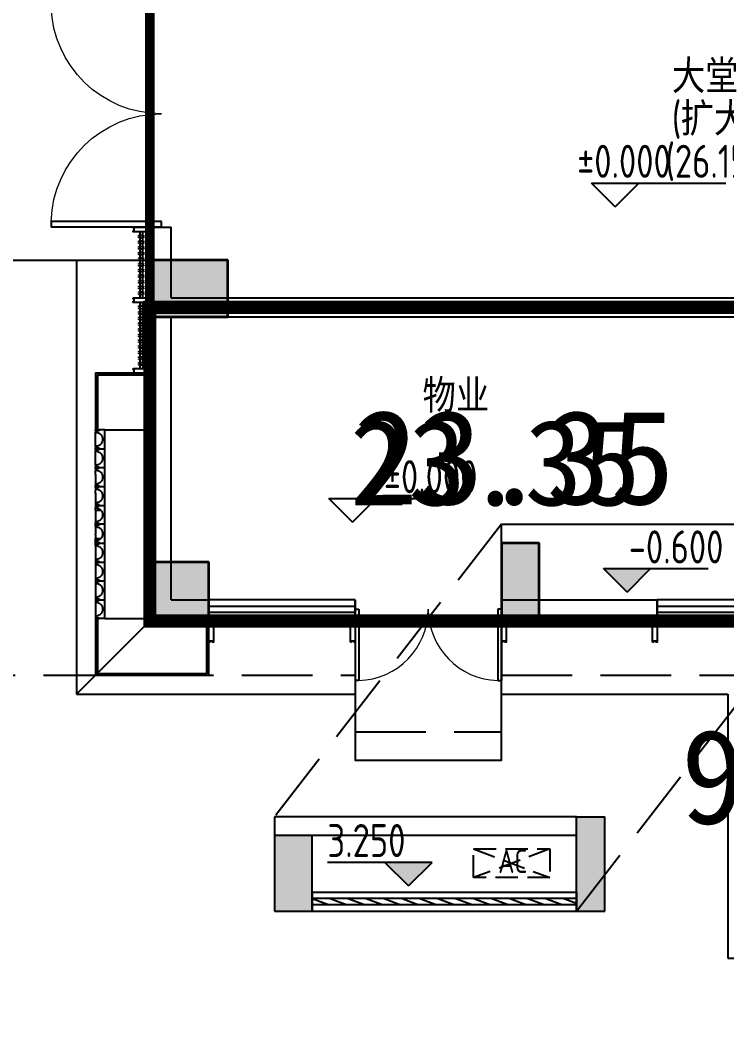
# Model space of a CAD drawing. Extents: x 513700 to 513844, y -232466 to -232398.
# Drawn here: x 513787.77 to 513795.26, y -232440.87 to -232430.25 of the extents above; entities that cross this region are included whole.
import ezdxf

# ---------------------------------------------------------------- set-up
doc = ezdxf.new("R2010")
doc.units = 0
doc.header["$LTSCALE"] = 1000
for name, pattern in [('$1$DASH', [0.35, 0.25, -0.1]), ('__DASH', [0.35, 0.25, -0.1]), ('CACHE2', [0.1875, 0.125, -0.0625]), ('DASH', [0.35, 0.25, -0.1])]:
    doc.linetypes.add(name, pattern=pattern)
doc.layers.get('0').update_dxf_attribs({"color": 252})
for name, color, linetype in [('$0$A-ANNO-100-TXT', 252, 'Continuous'), ('$0$AA-空调', 252, '$1$DASH'), ('$面积结果', 7, 'Continuous'), ('6#-造型-1F（实施版）石材-STONE-S', 253, 'Continuous'), ('6#-造型-1F（实施版）金属型材-METAL-S', 253, 'Continuous'), ('6#-造型-银白色铝板', 252, 'Continuous'), ('A-ANNO-100-DIM-E', 253, 'Continuous'), ('A-ANNO-20-TXT', 252, 'Continuous'), ('A-DOOR', 252, 'Continuous'), ('A-PATT-COLU', 253, 'Continuous'), ('A-STAIR', 252, 'Continuous'), ('A-STR-CONC-B', 252, 'Continuous'), ('A-STR-CONC-C', 253, 'Continuous'), ('A-STR-CONC-H', 253, 'Continuous'), ('A-WALL-S', 252, 'Continuous'), ('A-WINDOW', 253, 'Continuous'), ('PUB_HATCH', 252, 'Continuous'), ('降板', 253, 'Continuous')]:
    doc.layers.add(name, color=color, linetype=linetype)
for name, color, linetype, lineweight in [('S-COLU', 252, 'Continuous', 35), ('S-COLU-HATC', 252, 'Continuous', 25), ('面积-免计容-物业附属用房-1', 18, 'Continuous', 0), ('面积-计容-住宅-1', 1, 'Continuous', 0)]:
    doc.layers.add(name, color=color, linetype=linetype, lineweight=lineweight)
doc.styles.add('dw', font='simhei.ttf')
doc.styles.add('TYDG_02', font='TSSDENG.shx', dxfattribs={"width": 0.8, "bigfont": 'hztxt.shx'})

# ---------------------------------------------------------------- blocks, each defined once
blk = doc.blocks.new('2新72A$C0EC5048D')
at = {"layer": 'S-COLU-HATC'}
for points in [[(-32800, 7900), (-33600, 7900), (-33600, 7300), (-32800, 7300)], [(-29500, 4900), (-29900, 4900), (-29900, 4100), (-29500, 4100)], [(-33000, 4700), (-33600, 4700), (-33600, 4100), (-33000, 4100)]]:
    blk.add_hatch(color=256, dxfattribs=at).paths.add_polyline_path(points)
at = {"layer": 'S-COLU', "elevation": 0}
for points in [[(-32800, 7900), (-33600, 7900), (-33600, 7300), (-32800, 7300)], [(-29500, 4900), (-29900, 4900), (-29900, 4100), (-29500, 4100)], [(-33000, 4700), (-33600, 4700), (-33600, 4100), (-33000, 4100)]]:
    blk.add_lwpolyline(points, close=True, dxfattribs=at)
blk = doc.blocks.new('2新01$0$HD高低位双层挂式空调室外机')
at = {"layer": '$0$AA-空调'}
for p, q in [((0, 320), (850, 0)), ((850, 320), (0, 0))]:
    blk.add_line(p, q, dxfattribs=at)
blk.add_lwpolyline([(850, 0), (0, 0), (0, 320), (850, 320)], close=True, dxfattribs=at)
at = {"layer": '$0$A-ANNO-100-TXT', "style": 'TYDG_02', "width": 0.8}
blk.add_text('AC', height=263.4, dxfattribs=at).set_placement((275, 52))
blk = doc.blocks.new('2新154_FZH')
blk.add_lwpolyline([(-0.5, -0.5), (0.5, -0.5), (0.5, 0.5), (-0.5, 0.5)], close=True)
at = {"layer": 'PUB_HATCH'}
blk.add_solid([(-0.5, -0.5), (0.5, -0.5), (-0.5, 0.5), (0.5, 0.5)], dxfattribs=at)
blk = doc.blocks.new('2新231F柱')
at = {"layer": 'A-STR-CONC-C'}
for p, xscale, yscale, zscale, rotation in [((-68962, -24298), 799.9999999996944, 600, 600, 5.7321e-12), ((-65462, -27398), 400.0000000000873, 799.9999999995853, 799.9999999995853, 1.14642e-11)]:
    blk.add_blockref('2新154_FZH', p, dxfattribs=dict(at, xscale=xscale, yscale=yscale, zscale=zscale, rotation=rotation))
at = {"layer": 'A-STR-CONC-C', "xscale": 600, "yscale": 600, "zscale": 600}
blk.add_blockref('2新154_FZH', (-69062, -27498), dxfattribs=at)
blk = doc.blocks.new('2新159a-dhrtu')
at = {"layer": '6#-造型-1F（实施版）金属型材-METAL-S'}
blk.add_lwpolyline([(2202597, 332571), (2202797, 332571), (2202797, 332521), (2202597, 332521), (2202597, 332531), (2202607, 332531), (2202607, 332561), (2202597, 332561)], close=True, dxfattribs=at)
blk = doc.blocks.new('2新164a-waraet5465478')
at = {"layer": '6#-造型-1F（实施版）金属型材-METAL-S'}
blk.add_lwpolyline([(2224547, 326871), (2224547, 327121), (2224597, 327121), (2224597, 326871), (2224587, 326871), (2224587, 326881), (2224557, 326881), (2224557, 326871)], close=True, dxfattribs=at)
blk = doc.blocks.new('2新75A$C42150BCA')
at = {"layer": '6#-造型-1F（实施版）石材-STONE-S'}
for p, q in [((-100, 6700), (-100, 6100)), ((-700, 6090), (-700, 6100)), ((-700, 6100), (-660, 6100)), ((-700, 6090), (-700, 6075)), ((-660, 6090), (-700, 6090)), ((-700, 6075), (-695, 6075)), ((-700, 5925), (-700, 6075)), ((-695, 6075), (-690, 6074)), ((-690, 6074), (-686, 6074)), ((-686, 6074), (-681, 6073)), ((-681, 6073), (-676, 6071)), ((-676, 6071), (-672, 6070)), ((-672, 6070), (-667, 6068)), ((-667, 6068), (-663, 6065)), ((-663, 6065), (-659, 6063)), ((-660, 6100), (-660, 6090)), ((-600, 6100), (-660, 6100)), ((-659, 6063), (-655, 6060)), ((-655, 6060), (-651, 6057)), ((-651, 6057), (-648, 6054)), ((-648, 6054), (-644, 6050)), ((-600, 5900), (-600, 6100)), ((-600, 6100), (-100, 6100)), ((-100, 6100), (-100, 4100)), ((-644, 5950), (-648, 5946)), ((-644, 6050), (-641, 6047)), ((-641, 5953), (-644, 5950)), ((-641, 6047), (-638, 6043)), ((-638, 5957), (-641, 5953)), ((-638, 6043), (-636, 6039)), ((-636, 5961), (-638, 5957)), ((-636, 6039), (-634, 6035)), ((-634, 5965), (-636, 5961)), ((-634, 6035), (-631, 6030)), ((-631, 5970), (-634, 5965)), ((-631, 6030), (-630, 6026)), ((-630, 5974), (-631, 5970)), ((-630, 6026), (-628, 6021)), ((-628, 5979), (-630, 5974)), ((-628, 6021), (-627, 6017)), ((-627, 5983), (-628, 5979)), ((-627, 6017), (-626, 6012)), ((-626, 5988), (-627, 5983)), ((-626, 6012), (-625, 6007)), ((-625, 5993), (-626, 5988)), ((-625, 6007), (-625, 6002)), ((-625, 6002), (-625, 5998)), ((-625, 5998), (-625, 5993)), ((-700, 5925), (-700, 5910)), ((-695, 5925), (-700, 5925)), ((-700, 5910), (-660, 5910)), ((-700, 5890), (-700, 5910)), ((-700, 5890), (-700, 5875)), ((-660, 5890), (-700, 5890)), ((-700, 5875), (-695, 5875)), ((-700, 5733), (-700, 5875)), ((-690, 5926), (-695, 5925)), ((-695, 5875), (-690, 5874)), ((-686, 5926), (-690, 5926)), ((-690, 5874), (-686, 5874)), ((-681, 5927), (-686, 5926)), ((-686, 5874), (-681, 5873)), ((-676, 5929), (-681, 5927)), ((-681, 5873), (-676, 5871)), ((-672, 5931), (-676, 5929)), ((-676, 5871), (-672, 5870)), ((-667, 5932), (-672, 5931)), ((-672, 5870), (-667, 5868)), ((-663, 5935), (-667, 5932)), ((-667, 5868), (-663, 5865)), ((-659, 5937), (-663, 5935)), ((-663, 5865), (-659, 5863)), ((-660, 5910), (-660, 5900)), ((-660, 5900), (-600, 5900)), ((-660, 5900), (-660, 5890)), ((-655, 5940), (-659, 5937)), ((-659, 5863), (-655, 5860)), ((-651, 5943), (-655, 5940)), ((-655, 5860), (-651, 5857)), ((-648, 5946), (-651, 5943)), ((-651, 5857), (-648, 5854)), ((-648, 5854), (-644, 5850)), ((-644, 5850), (-641, 5847)), ((-641, 5847), (-638, 5843)), ((-638, 5843), (-636, 5839)), ((-600, 5700), (-600, 5900)), ((-663, 5735), (-667, 5732)), ((-659, 5737), (-663, 5735)), ((-655, 5740), (-659, 5737)), ((-651, 5743), (-655, 5740)), ((-648, 5746), (-651, 5743)), ((-644, 5750), (-648, 5746)), ((-641, 5753), (-644, 5750)), ((-638, 5757), (-641, 5753)), ((-636, 5761), (-638, 5757)), ((-636, 5839), (-634, 5835)), ((-634, 5765), (-636, 5761)), ((-634, 5835), (-631, 5830)), ((-631, 5770), (-634, 5765)), ((-631, 5830), (-630, 5826)), ((-630, 5774), (-631, 5770)), ((-630, 5826), (-628, 5821)), ((-628, 5779), (-630, 5774)), ((-628, 5821), (-627, 5817)), ((-627, 5783), (-628, 5779)), ((-627, 5817), (-626, 5812)), ((-626, 5788), (-627, 5783)), ((-626, 5812), (-625, 5807)), ((-625, 5793), (-626, 5788)), ((-625, 5807), (-625, 5802)), ((-625, 5802), (-625, 5798)), ((-625, 5798), (-625, 5793)), ((-700, 5725), (-700, 5733)), ((-700, 5725), (-700, 5710)), ((-695, 5725), (-700, 5725)), ((-700, 5710), (-660, 5710)), ((-700, 5690), (-700, 5710)), ((-660, 5690), (-700, 5690)), ((-700, 5690), (-700, 5687)), ((-700, 5687), (-700, 5677)), ((-700, 5677), (-700, 5675)), ((-700, 5675), (-695, 5675)), ((-700, 5675), (-700, 5666)), ((-700, 5648), (-700, 5666)), ((-700, 5628), (-700, 5648)), ((-700, 5628), (-700, 5525)), ((-690, 5726), (-695, 5725)), ((-695, 5675), (-690, 5674)), ((-686, 5726), (-690, 5726)), ((-690, 5674), (-686, 5674)), ((-681, 5727), (-686, 5726)), ((-686, 5674), (-681, 5673)), ((-676, 5729), (-681, 5727)), ((-681, 5673), (-676, 5671)), ((-672, 5731), (-676, 5729)), ((-676, 5671), (-672, 5670)), ((-667, 5732), (-672, 5731)), ((-672, 5670), (-667, 5668)), ((-667, 5668), (-663, 5665)), ((-663, 5665), (-659, 5663)), ((-660, 5710), (-660, 5700)), ((-660, 5700), (-600, 5700)), ((-660, 5700), (-660, 5690)), ((-659, 5663), (-655, 5660)), ((-655, 5660), (-651, 5657)), ((-651, 5657), (-648, 5654)), ((-648, 5654), (-644, 5650)), ((-644, 5650), (-641, 5647)), ((-641, 5647), (-638, 5643)), ((-638, 5643), (-636, 5639)), ((-636, 5639), (-634, 5635)), ((-634, 5635), (-631, 5630)), ((-631, 5630), (-630, 5626)), ((-600, 5500), (-600, 5700)), ((-700, 5525), (-700, 5510)), ((-695, 5525), (-700, 5525)), ((-690, 5526), (-695, 5525)), ((-686, 5526), (-690, 5526)), ((-681, 5527), (-686, 5526)), ((-676, 5529), (-681, 5527)), ((-672, 5531), (-676, 5529)), ((-667, 5532), (-672, 5531)), ((-663, 5535), (-667, 5532)), ((-659, 5537), (-663, 5535)), ((-655, 5540), (-659, 5537)), ((-651, 5543), (-655, 5540)), ((-648, 5546), (-651, 5543)), ((-644, 5550), (-648, 5546)), ((-641, 5553), (-644, 5550)), ((-638, 5557), (-641, 5553)), ((-636, 5561), (-638, 5557)), ((-634, 5565), (-636, 5561)), ((-631, 5570), (-634, 5565)), ((-630, 5574), (-631, 5570)), ((-630, 5626), (-628, 5621)), ((-628, 5579), (-630, 5574)), ((-628, 5621), (-627, 5617)), ((-627, 5583), (-628, 5579)), ((-627, 5617), (-626, 5612)), ((-626, 5588), (-627, 5583)), ((-626, 5612), (-625, 5607)), ((-625, 5593), (-626, 5588)), ((-625, 5607), (-625, 5602)), ((-625, 5602), (-625, 5598)), ((-625, 5598), (-625, 5593)), ((-700, 5510), (-660, 5510)), ((-700, 5490), (-700, 5510)), ((-700, 5490), (-700, 5475)), ((-660, 5490), (-700, 5490)), ((-700, 5475), (-695, 5475)), ((-700, 5475), (-700, 5459)), ((-700, 5428), (-700, 5459)), ((-700, 5428), (-700, 5325)), ((-695, 5475), (-690, 5474)), ((-690, 5474), (-686, 5474)), ((-686, 5474), (-681, 5473)), ((-681, 5473), (-676, 5471)), ((-676, 5471), (-672, 5470)), ((-672, 5470), (-667, 5468)), ((-667, 5468), (-663, 5465)), ((-663, 5465), (-659, 5463)), ((-660, 5510), (-660, 5500)), ((-660, 5500), (-600, 5500)), ((-660, 5500), (-660, 5490)), ((-659, 5463), (-655, 5460)), ((-655, 5460), (-651, 5457)), ((-651, 5457), (-648, 5454)), ((-648, 5454), (-644, 5450)), ((-644, 5450), (-641, 5447)), ((-641, 5447), (-638, 5443)), ((-638, 5443), (-636, 5439)), ((-636, 5439), (-634, 5435)), ((-634, 5435), (-631, 5430)), ((-631, 5430), (-630, 5426)), ((-630, 5426), (-628, 5421)), ((-628, 5421), (-627, 5417)), ((-627, 5417), (-626, 5412)), ((-600, 5300), (-600, 5500)), ((-700, 5325), (-700, 5322)), ((-695, 5325), (-700, 5325)), ((-700, 5322), (-700, 5310)), ((-700, 5310), (-660, 5310)), ((-700, 5310), (-700, 5293)), ((-690, 5326), (-695, 5325)), ((-686, 5326), (-690, 5326)), ((-681, 5327), (-686, 5326)), ((-676, 5329), (-681, 5327)), ((-672, 5331), (-676, 5329)), ((-667, 5332), (-672, 5331)), ((-663, 5335), (-667, 5332)), ((-659, 5337), (-663, 5335)), ((-660, 5310), (-660, 5300)), ((-655, 5340), (-659, 5337)), ((-651, 5343), (-655, 5340)), ((-648, 5346), (-651, 5343)), ((-644, 5350), (-648, 5346)), ((-641, 5353), (-644, 5350)), ((-638, 5357), (-641, 5353)), ((-636, 5361), (-638, 5357)), ((-634, 5365), (-636, 5361)), ((-631, 5370), (-634, 5365)), ((-630, 5374), (-631, 5370)), ((-628, 5379), (-630, 5374)), ((-627, 5383), (-628, 5379)), ((-626, 5388), (-627, 5383)), ((-626, 5412), (-625, 5407)), ((-625, 5393), (-626, 5388)), ((-625, 5407), (-625, 5402)), ((-625, 5402), (-625, 5398)), ((-625, 5398), (-625, 5393)), ((-700, 5293), (-700, 5290)), ((-700, 5290), (-700, 5275)), ((-660, 5290), (-700, 5290)), ((-700, 5275), (-695, 5275)), ((-700, 5254), (-700, 5275)), ((-700, 5250), (-700, 5254)), ((-700, 5250), (-700, 5195)), ((-700, 5250), (-644, 5250)), ((-695, 5275), (-690, 5274)), ((-690, 5274), (-686, 5274)), ((-686, 5274), (-681, 5273)), ((-681, 5273), (-676, 5271)), ((-676, 5271), (-672, 5270)), ((-672, 5270), (-667, 5268)), ((-667, 5268), (-663, 5265)), ((-663, 5265), (-659, 5263)), ((-660, 5300), (-600, 5300)), ((-660, 5300), (-660, 5290)), ((-659, 5263), (-655, 5260)), ((-655, 5260), (-651, 5257)), ((-651, 5257), (-648, 5254)), ((-648, 5254), (-644, 5250)), ((-644, 5250), (-641, 5247)), ((-641, 5247), (-638, 5243)), ((-638, 5243), (-636, 5239)), ((-636, 5239), (-634, 5235)), ((-634, 5235), (-631, 5230)), ((-631, 5230), (-630, 5226)), ((-630, 5226), (-628, 5221)), ((-628, 5221), (-627, 5217)), ((-627, 5217), (-626, 5212)), ((-626, 5212), (-625, 5207)), ((-625, 5207), (-625, 5202)), ((-600, 5280), (-600, 5300)), ((-600, 5250), (-600, 5280)), ((-600, 5100), (-600, 5250)), ((-700, 5195), (-700, 5167)), ((-700, 5167), (-700, 5125)), ((-700, 5125), (-700, 5110)), ((-695, 5125), (-700, 5125)), ((-700, 5090), (-700, 5110)), ((-700, 5110), (-660, 5110)), ((-690, 5126), (-695, 5125)), ((-686, 5126), (-690, 5126)), ((-681, 5127), (-686, 5126)), ((-676, 5129), (-681, 5127)), ((-672, 5131), (-676, 5129)), ((-667, 5132), (-672, 5131)), ((-663, 5135), (-667, 5132)), ((-659, 5137), (-663, 5135)), ((-660, 5110), (-660, 5100)), ((-600, 5100), (-660, 5100)), ((-660, 5100), (-660, 5090)), ((-655, 5140), (-659, 5137)), ((-651, 5143), (-655, 5140)), ((-648, 5146), (-651, 5143)), ((-644, 5150), (-648, 5146)), ((-641, 5153), (-644, 5150)), ((-638, 5157), (-641, 5153)), ((-636, 5161), (-638, 5157)), ((-634, 5165), (-636, 5161)), ((-631, 5170), (-634, 5165)), ((-630, 5174), (-631, 5170)), ((-628, 5179), (-630, 5174)), ((-627, 5183), (-628, 5179)), ((-626, 5188), (-627, 5183)), ((-625, 5193), (-626, 5188)), ((-625, 5202), (-625, 5198)), ((-625, 5198), (-625, 5193)), ((-600, 4950), (-600, 5100)), ((-660, 5090), (-700, 5090)), ((-700, 5075), (-700, 5090)), ((-700, 5075), (-695, 5075)), ((-700, 5075), (-700, 4994)), ((-700, 4987), (-700, 4994)), ((-695, 5075), (-690, 5074)), ((-690, 5074), (-686, 5074)), ((-686, 5074), (-681, 5073)), ((-681, 5073), (-676, 5071)), ((-676, 5071), (-672, 5070)), ((-672, 5070), (-667, 5068)), ((-667, 5068), (-663, 5065)), ((-663, 5065), (-659, 5063)), ((-659, 5063), (-655, 5060)), ((-655, 5060), (-651, 5057)), ((-651, 5057), (-648, 5054)), ((-648, 5054), (-644, 5050)), ((-644, 5050), (-641, 5047)), ((-641, 5047), (-638, 5043)), ((-638, 5043), (-636, 5039)), ((-636, 5039), (-634, 5035)), ((-634, 5035), (-631, 5030)), ((-631, 5030), (-630, 5026)), ((-630, 5026), (-628, 5021)), ((-628, 5021), (-627, 5017)), ((-627, 5017), (-626, 5012)), ((-626, 5012), (-625, 5007)), ((-625, 4993), (-626, 4988)), ((-625, 5007), (-625, 5002)), ((-625, 5002), (-625, 4998)), ((-625, 4998), (-625, 4993)), ((-700, 4987), (-700, 4950)), ((-700, 4925), (-700, 4950)), ((-700, 4950), (-644, 4950)), ((-695, 4925), (-700, 4925)), ((-700, 4910), (-700, 4925)), ((-700, 4910), (-660, 4910)), ((-700, 4890), (-700, 4910)), ((-700, 4875), (-700, 4890)), ((-660, 4890), (-700, 4890)), ((-690, 4926), (-695, 4925)), ((-686, 4926), (-690, 4926)), ((-681, 4927), (-686, 4926)), ((-676, 4929), (-681, 4927)), ((-672, 4931), (-676, 4929)), ((-667, 4932), (-672, 4931)), ((-663, 4935), (-667, 4932)), ((-659, 4937), (-663, 4935)), ((-660, 4910), (-660, 4900)), ((-660, 4900), (-660, 4890)), ((-660, 4900), (-600, 4900)), ((-655, 4940), (-659, 4937)), ((-651, 4943), (-655, 4940)), ((-648, 4946), (-651, 4943)), ((-644, 4950), (-648, 4946)), ((-641, 4953), (-644, 4950)), ((-644, 4950), (-644, 4950)), ((-638, 4957), (-641, 4953)), ((-636, 4961), (-638, 4957)), ((-634, 4965), (-636, 4961)), ((-631, 4970), (-634, 4965)), ((-630, 4974), (-631, 4970)), ((-628, 4979), (-630, 4974)), ((-627, 4983), (-628, 4979)), ((-626, 4988), (-627, 4983)), ((-600, 4920), (-600, 4950)), ((-600, 4900), (-600, 4920)), ((-600, 4700), (-600, 4900)), ((-700, 4875), (-700, 4833)), ((-700, 4875), (-695, 4875)), ((-700, 4833), (-700, 4822)), ((-700, 4822), (-700, 4792)), ((-700, 4792), (-700, 4770)), ((-695, 4875), (-690, 4874)), ((-690, 4874), (-686, 4874)), ((-686, 4874), (-681, 4873)), ((-681, 4873), (-676, 4871)), ((-676, 4871), (-672, 4870)), ((-672, 4870), (-667, 4868)), ((-667, 4868), (-663, 4865)), ((-663, 4865), (-659, 4863)), ((-659, 4863), (-655, 4860)), ((-655, 4860), (-651, 4857)), ((-651, 4857), (-648, 4854)), ((-648, 4854), (-644, 4850)), ((-644, 4850), (-641, 4847)), ((-641, 4847), (-638, 4843)), ((-638, 4843), (-636, 4839)), ((-636, 4839), (-634, 4835)), ((-634, 4835), (-631, 4830)), ((-631, 4830), (-630, 4826)), ((-630, 4826), (-628, 4821)), ((-628, 4779), (-630, 4774)), ((-628, 4821), (-627, 4817)), ((-627, 4783), (-628, 4779)), ((-627, 4817), (-626, 4812)), ((-626, 4788), (-627, 4783)), ((-626, 4812), (-625, 4807)), ((-625, 4793), (-626, 4788)), ((-625, 4807), (-625, 4802)), ((-625, 4802), (-625, 4798)), ((-625, 4798), (-625, 4793)), ((-700, 4770), (-700, 4750)), ((-700, 4750), (-700, 4725)), ((-695, 4725), (-700, 4725)), ((-700, 4725), (-700, 4710)), ((-700, 4710), (-700, 4690)), ((-700, 4710), (-660, 4710)), ((-660, 4690), (-700, 4690)), ((-700, 4690), (-700, 4675)), ((-700, 4675), (-700, 4525)), ((-700, 4675), (-695, 4675)), ((-690, 4726), (-695, 4725)), ((-695, 4675), (-690, 4674)), ((-686, 4726), (-690, 4726)), ((-690, 4674), (-686, 4674)), ((-681, 4727), (-686, 4726)), ((-686, 4674), (-681, 4673)), ((-676, 4729), (-681, 4727)), ((-681, 4673), (-676, 4671)), ((-672, 4731), (-676, 4729)), ((-667, 4732), (-672, 4731)), ((-663, 4735), (-667, 4732)), ((-659, 4737), (-663, 4735)), ((-660, 4710), (-660, 4700)), ((-660, 4700), (-600, 4700)), ((-660, 4700), (-660, 4690)), ((-655, 4740), (-659, 4737)), ((-651, 4743), (-655, 4740)), ((-648, 4746), (-651, 4743)), ((-644, 4750), (-648, 4746)), ((-641, 4753), (-644, 4750)), ((-638, 4757), (-641, 4753)), ((-636, 4761), (-638, 4757)), ((-634, 4765), (-636, 4761)), ((-631, 4770), (-634, 4765)), ((-630, 4774), (-631, 4770)), ((-600, 4500), (-600, 4700)), ((-676, 4671), (-672, 4670)), ((-672, 4670), (-667, 4668)), ((-667, 4668), (-663, 4665)), ((-663, 4665), (-659, 4663)), ((-659, 4663), (-655, 4660)), ((-655, 4660), (-651, 4657)), ((-651, 4657), (-648, 4654)), ((-648, 4654), (-644, 4650)), ((-644, 4650), (-641, 4647)), ((-641, 4647), (-638, 4643)), ((-638, 4643), (-636, 4639)), ((-636, 4639), (-634, 4635)), ((-634, 4635), (-631, 4630)), ((-631, 4570), (-634, 4565)), ((-631, 4630), (-630, 4626)), ((-630, 4574), (-631, 4570)), ((-630, 4626), (-628, 4621)), ((-628, 4579), (-630, 4574)), ((-628, 4621), (-627, 4617)), ((-627, 4583), (-628, 4579)), ((-627, 4617), (-626, 4612)), ((-626, 4588), (-627, 4583)), ((-626, 4612), (-625, 4607)), ((-625, 4593), (-626, 4588)), ((-625, 4607), (-625, 4602)), ((-625, 4602), (-625, 4598)), ((-625, 4598), (-625, 4593)), ((-700, 4525), (-700, 4510)), ((-695, 4525), (-700, 4525)), ((-700, 4510), (-700, 4490)), ((-700, 4510), (-660, 4510)), ((-660, 4490), (-700, 4490)), ((-700, 4490), (-700, 4475)), ((-700, 4475), (-700, 4325)), ((-700, 4475), (-695, 4475)), ((-690, 4526), (-695, 4525)), ((-695, 4475), (-690, 4474)), ((-686, 4526), (-690, 4526)), ((-690, 4474), (-686, 4474)), ((-681, 4527), (-686, 4526)), ((-686, 4474), (-681, 4473)), ((-676, 4529), (-681, 4527)), ((-681, 4473), (-676, 4471)), ((-672, 4531), (-676, 4529)), ((-676, 4471), (-672, 4470)), ((-667, 4532), (-672, 4531)), ((-672, 4470), (-667, 4468)), ((-663, 4535), (-667, 4532)), ((-667, 4468), (-663, 4465)), ((-659, 4537), (-663, 4535)), ((-663, 4465), (-659, 4463)), ((-660, 4510), (-660, 4500)), ((-660, 4500), (-600, 4500)), ((-660, 4500), (-660, 4490)), ((-655, 4540), (-659, 4537)), ((-659, 4463), (-655, 4460)), ((-651, 4543), (-655, 4540)), ((-655, 4460), (-651, 4457)), ((-648, 4546), (-651, 4543)), ((-644, 4550), (-648, 4546)), ((-641, 4553), (-644, 4550)), ((-638, 4557), (-641, 4553)), ((-636, 4561), (-638, 4557)), ((-634, 4565), (-636, 4561)), ((-600, 4300), (-600, 4500)), ((-651, 4457), (-648, 4454)), ((-648, 4454), (-644, 4450)), ((-644, 4450), (-641, 4447)), ((-641, 4447), (-638, 4443)), ((-638, 4357), (-641, 4353)), ((-638, 4443), (-636, 4439)), ((-636, 4361), (-638, 4357)), ((-636, 4439), (-634, 4435)), ((-634, 4365), (-636, 4361)), ((-634, 4435), (-631, 4430)), ((-631, 4370), (-634, 4365)), ((-631, 4430), (-630, 4426)), ((-630, 4374), (-631, 4370)), ((-630, 4426), (-628, 4421)), ((-628, 4379), (-630, 4374)), ((-628, 4421), (-627, 4417)), ((-627, 4383), (-628, 4379)), ((-627, 4417), (-626, 4412)), ((-626, 4388), (-627, 4383)), ((-626, 4412), (-625, 4407)), ((-625, 4393), (-626, 4388)), ((-625, 4407), (-625, 4402)), ((-625, 4402), (-625, 4398)), ((-625, 4398), (-625, 4393)), ((-700, 4325), (-700, 4310)), ((-695, 4325), (-700, 4325)), ((-700, 4310), (-700, 4290)), ((-700, 4310), (-660, 4310)), ((-660, 4290), (-700, 4290)), ((-700, 4290), (-700, 4275)), ((-700, 4275), (-700, 4125)), ((-700, 4275), (-695, 4275)), ((-690, 4326), (-695, 4325)), ((-695, 4275), (-690, 4274)), ((-686, 4326), (-690, 4326)), ((-690, 4274), (-686, 4274)), ((-681, 4327), (-686, 4326)), ((-686, 4274), (-681, 4273)), ((-676, 4329), (-681, 4327)), ((-681, 4273), (-676, 4271)), ((-672, 4331), (-676, 4329)), ((-676, 4271), (-672, 4270)), ((-667, 4332), (-672, 4331)), ((-672, 4270), (-667, 4268)), ((-663, 4335), (-667, 4332)), ((-667, 4268), (-663, 4265)), ((-659, 4337), (-663, 4335)), ((-663, 4265), (-659, 4263)), ((-660, 4310), (-660, 4300)), ((-660, 4300), (-600, 4300)), ((-660, 4300), (-660, 4290)), ((-655, 4340), (-659, 4337)), ((-659, 4263), (-655, 4260)), ((-651, 4343), (-655, 4340)), ((-655, 4260), (-651, 4257)), ((-648, 4346), (-651, 4343)), ((-651, 4257), (-648, 4254)), ((-644, 4350), (-648, 4346)), ((-648, 4254), (-644, 4250)), ((-641, 4353), (-644, 4350)), ((-644, 4250), (-641, 4247)), ((-600, 4100), (-600, 4300)), ((-651, 4143), (-655, 4140)), ((-648, 4146), (-651, 4143)), ((-644, 4150), (-648, 4146)), ((-641, 4153), (-644, 4150)), ((-641, 4247), (-638, 4243)), ((-638, 4157), (-641, 4153)), ((-638, 4243), (-636, 4239)), ((-636, 4161), (-638, 4157)), ((-636, 4239), (-634, 4235)), ((-634, 4165), (-636, 4161)), ((-634, 4235), (-631, 4230)), ((-631, 4170), (-634, 4165)), ((-631, 4230), (-630, 4226)), ((-630, 4174), (-631, 4170)), ((-630, 4226), (-628, 4221)), ((-628, 4179), (-630, 4174)), ((-628, 4221), (-627, 4217)), ((-627, 4183), (-628, 4179)), ((-627, 4217), (-626, 4212)), ((-626, 4188), (-627, 4183)), ((-626, 4212), (-625, 4207)), ((-625, 4193), (-626, 4188)), ((-625, 4207), (-625, 4202)), ((-625, 4202), (-625, 4198)), ((-625, 4198), (-625, 4193)), ((-700, 4125), (-700, 4110)), ((-695, 4125), (-700, 4125)), ((-700, 4110), (-700, 4100)), ((-700, 4110), (-660, 4110)), ((-700, 4100), (-660, 4100)), ((-690, 4126), (-695, 4125)), ((-686, 4126), (-690, 4126)), ((-681, 4127), (-686, 4126)), ((-676, 4129), (-681, 4127)), ((-672, 4131), (-676, 4129)), ((-667, 4132), (-672, 4131)), ((-663, 4135), (-667, 4132)), ((-659, 4137), (-663, 4135)), ((-660, 4110), (-660, 4100)), ((-600, 4100), (-660, 4100)), ((-655, 4140), (-659, 4137)), ((-600, 4100), (-100, 4100)), ((-100, 4100), (490, 4100))]:
    blk.add_line(p, q, dxfattribs=at)
for points in [[(-300, 6700), (-700, 6700), (-700, 6300), (-700, 6270), (-700, 6100)], [(-100, 6680), (-680, 6680), (-680, 6300), (-680, 6270), (-680, 6100)], [(-700, 4100), (-700, 3500), (500, 3500), (500, 3850)], [(-680, 4100), (-680, 3520), (480, 3520), (480, 4100)]]:
    blk.add_lwpolyline(points, dxfattribs=at)
at = {"layer": '6#-造型-1F（实施版）金属型材-METAL-S'}
for p, q in [((-230, 8200), (-230, 8165)), ((-200, 8165), (-200, 8200)), ((-100, 8250), (-100, 8200)), ((-100, 8200), (-100, 7900)), ((-240, 8155), (-240, 8165)), ((-240, 8165), (-230, 8165)), ((-230, 8155), (-240, 8155)), ((-240, 8145), (-230, 8145)), ((-240, 8135), (-240, 8145)), ((-230, 8135), (-240, 8135)), ((-240, 8095), (-240, 8105)), ((-240, 8105), (-230, 8105)), ((-230, 8095), (-240, 8095)), ((-240, 8085), (-230, 8085)), ((-240, 8075), (-240, 8085)), ((-230, 8075), (-240, 8075)), ((-230, 8165), (-230, 8165)), ((-230, 8165), (-200, 8165)), ((-230, 8155), (-230, 8145)), ((-230, 8145), (-230, 8145)), ((-230, 8135), (-230, 8105)), ((-200, 8135), (-230, 8135)), ((-230, 8105), (-230, 8105)), ((-230, 8105), (-200, 8105)), ((-230, 8095), (-230, 8085)), ((-230, 8085), (-230, 8085)), ((-230, 8075), (-230, 8045)), ((-200, 8075), (-230, 8075)), ((-200, 8165), (-190, 8165)), ((-200, 8155), (-200, 8165)), ((-200, 8155), (-200, 8145)), ((-190, 8155), (-200, 8155)), ((-200, 8145), (-190, 8145)), ((-200, 8135), (-200, 8145)), ((-190, 8135), (-200, 8135)), ((-200, 8105), (-200, 8135)), ((-200, 8105), (-190, 8105)), ((-200, 8095), (-200, 8105)), ((-200, 8095), (-200, 8085)), ((-190, 8095), (-200, 8095)), ((-200, 8085), (-190, 8085)), ((-200, 8075), (-200, 8085)), ((-190, 8075), (-200, 8075)), ((-200, 8045), (-200, 8075)), ((-190, 8165), (-190, 8155)), ((-190, 8145), (-190, 8135)), ((-190, 8105), (-190, 8095)), ((-190, 8085), (-190, 8075)), ((-240, 8035), (-240, 8045)), ((-240, 8045), (-230, 8045)), ((-230, 8035), (-240, 8035)), ((-240, 8025), (-230, 8025)), ((-240, 8015), (-240, 8025)), ((-230, 8015), (-240, 8015)), ((-240, 7975), (-240, 7985)), ((-240, 7985), (-230, 7985)), ((-230, 7975), (-240, 7975)), ((-240, 7965), (-230, 7965)), ((-240, 7955), (-240, 7965)), ((-230, 8045), (-230, 8045)), ((-230, 8045), (-200, 8045)), ((-230, 8035), (-230, 8025)), ((-230, 8025), (-230, 8025)), ((-230, 8015), (-230, 7985)), ((-200, 8015), (-230, 8015)), ((-230, 7985), (-230, 7985)), ((-230, 7985), (-200, 7985)), ((-230, 7975), (-230, 7965)), ((-230, 7965), (-230, 7965)), ((-200, 8045), (-190, 8045)), ((-200, 8035), (-200, 8045)), ((-200, 8035), (-200, 8025)), ((-190, 8035), (-200, 8035)), ((-200, 8025), (-190, 8025)), ((-200, 8015), (-200, 8025)), ((-190, 8015), (-200, 8015)), ((-200, 7985), (-200, 8015)), ((-200, 7985), (-190, 7985)), ((-200, 7975), (-200, 7985)), ((-200, 7975), (-200, 7965)), ((-190, 7975), (-200, 7975)), ((-200, 7965), (-190, 7965)), ((-200, 7955), (-200, 7965)), ((-190, 8045), (-190, 8035)), ((-190, 8025), (-190, 8015)), ((-190, 7985), (-190, 7975)), ((-190, 7965), (-190, 7955)), ((-230, 7955), (-240, 7955)), ((-240, 7915), (-240, 7925)), ((-240, 7925), (-230, 7925)), ((-230, 7915), (-240, 7915)), ((-240, 7905), (-230, 7905)), ((-240, 7895), (-240, 7905)), ((-230, 7895), (-240, 7895)), ((-240, 7855), (-240, 7865)), ((-240, 7865), (-230, 7865)), ((-230, 7955), (-230, 7925)), ((-200, 7955), (-230, 7955)), ((-230, 7925), (-230, 7925)), ((-230, 7925), (-200, 7925)), ((-230, 7915), (-230, 7905)), ((-230, 7905), (-230, 7905)), ((-230, 7895), (-230, 7865)), ((-200, 7895), (-230, 7895)), ((-230, 7865), (-230, 7865)), ((-230, 7865), (-200, 7865)), ((-190, 7955), (-200, 7955)), ((-200, 7925), (-200, 7955)), ((-200, 7925), (-190, 7925)), ((-200, 7915), (-200, 7925)), ((-200, 7915), (-200, 7905)), ((-190, 7915), (-200, 7915)), ((-200, 7905), (-190, 7905)), ((-200, 7895), (-200, 7905)), ((-190, 7895), (-200, 7895)), ((-200, 7865), (-200, 7895)), ((-200, 7865), (-190, 7865)), ((-200, 7855), (-200, 7865)), ((-190, 7925), (-190, 7915)), ((-190, 7905), (-190, 7895)), ((-190, 7865), (-190, 7855)), ((-100, 7900), (-100, 7500)), ((-230, 7855), (-240, 7855)), ((-240, 7845), (-230, 7845)), ((-240, 7835), (-240, 7845)), ((-230, 7835), (-240, 7835)), ((-240, 7795), (-240, 7805)), ((-240, 7805), (-230, 7805)), ((-230, 7795), (-240, 7795)), ((-240, 7785), (-230, 7785)), ((-240, 7775), (-240, 7785)), ((-230, 7775), (-240, 7775)), ((-230, 7855), (-230, 7845)), ((-230, 7845), (-230, 7845)), ((-230, 7835), (-230, 7805)), ((-200, 7835), (-230, 7835)), ((-230, 7805), (-230, 7805)), ((-230, 7805), (-200, 7805)), ((-230, 7795), (-230, 7785)), ((-230, 7785), (-230, 7785)), ((-230, 7775), (-230, 7745)), ((-200, 7775), (-230, 7775)), ((-200, 7855), (-200, 7845)), ((-190, 7855), (-200, 7855)), ((-200, 7845), (-190, 7845)), ((-200, 7835), (-200, 7845)), ((-190, 7835), (-200, 7835)), ((-200, 7805), (-200, 7835)), ((-200, 7805), (-190, 7805)), ((-200, 7795), (-200, 7805)), ((-200, 7795), (-200, 7785)), ((-190, 7795), (-200, 7795)), ((-200, 7785), (-190, 7785)), ((-200, 7775), (-200, 7785)), ((-190, 7775), (-200, 7775)), ((-200, 7745), (-200, 7775)), ((-190, 7845), (-190, 7835)), ((-190, 7805), (-190, 7795)), ((-190, 7785), (-190, 7775)), ((-240, 7735), (-240, 7745)), ((-240, 7745), (-230, 7745)), ((-230, 7735), (-240, 7735)), ((-240, 7725), (-230, 7725)), ((-240, 7715), (-240, 7725)), ((-230, 7715), (-240, 7715)), ((-240, 7675), (-240, 7685)), ((-240, 7685), (-230, 7685)), ((-230, 7675), (-240, 7675)), ((-240, 7665), (-230, 7665)), ((-240, 7655), (-240, 7665)), ((-230, 7655), (-240, 7655)), ((-230, 7745), (-230, 7745)), ((-230, 7745), (-200, 7745)), ((-230, 7735), (-230, 7725)), ((-230, 7725), (-230, 7725)), ((-230, 7715), (-230, 7685)), ((-200, 7715), (-230, 7715)), ((-230, 7685), (-230, 7685)), ((-230, 7685), (-200, 7685)), ((-230, 7675), (-230, 7665)), ((-230, 7665), (-230, 7665)), ((-230, 7655), (-230, 7625)), ((-200, 7655), (-230, 7655)), ((-200, 7745), (-190, 7745)), ((-200, 7735), (-200, 7745)), ((-200, 7735), (-200, 7725)), ((-190, 7735), (-200, 7735)), ((-200, 7725), (-190, 7725)), ((-200, 7715), (-200, 7725)), ((-190, 7715), (-200, 7715)), ((-200, 7685), (-200, 7715)), ((-200, 7685), (-190, 7685)), ((-200, 7675), (-200, 7685)), ((-200, 7675), (-200, 7665)), ((-190, 7675), (-200, 7675)), ((-200, 7665), (-190, 7665)), ((-200, 7655), (-200, 7665)), ((-190, 7655), (-200, 7655)), ((-200, 7625), (-200, 7655)), ((-190, 7745), (-190, 7735)), ((-190, 7725), (-190, 7715)), ((-190, 7685), (-190, 7675)), ((-190, 7665), (-190, 7655)), ((-240, 7615), (-240, 7625)), ((-240, 7625), (-230, 7625)), ((-230, 7615), (-240, 7615)), ((-240, 7605), (-230, 7605)), ((-240, 7595), (-240, 7605)), ((-230, 7595), (-240, 7595)), ((-240, 7555), (-240, 7565)), ((-240, 7565), (-230, 7565)), ((-230, 7555), (-240, 7555)), ((-240, 7545), (-230, 7545)), ((-240, 7535), (-240, 7545)), ((-230, 7625), (-230, 7625)), ((-230, 7625), (-200, 7625)), ((-230, 7615), (-230, 7605)), ((-230, 7605), (-230, 7605)), ((-230, 7595), (-230, 7565)), ((-200, 7595), (-230, 7595)), ((-230, 7565), (-230, 7565)), ((-230, 7565), (-200, 7565)), ((-230, 7555), (-230, 7545)), ((-230, 7545), (-230, 7545)), ((-200, 7625), (-190, 7625)), ((-200, 7615), (-200, 7625)), ((-200, 7615), (-200, 7605)), ((-190, 7615), (-200, 7615)), ((-200, 7605), (-190, 7605)), ((-200, 7595), (-200, 7605)), ((-190, 7595), (-200, 7595)), ((-200, 7565), (-200, 7595)), ((-200, 7565), (-190, 7565)), ((-200, 7555), (-200, 7565)), ((-200, 7555), (-200, 7545)), ((-190, 7555), (-200, 7555)), ((-200, 7545), (-190, 7545)), ((-200, 7535), (-200, 7545)), ((-190, 7625), (-190, 7615)), ((-190, 7605), (-190, 7595)), ((-190, 7565), (-190, 7555)), ((-190, 7545), (-190, 7535)), ((-230, 7535), (-240, 7535)), ((-230, 7535), (-230, 7500)), ((-200, 7535), (-230, 7535)), ((-230, 7450), (-230, 7415)), ((-190, 7535), (-200, 7535)), ((-200, 7500), (-200, 7535)), ((-200, 7415), (-200, 7450)), ((-100, 7450), (-100, 7500)), ((-100, 7450), (-100, 7300)), ((-240, 7415), (-230, 7415)), ((-240, 7405), (-240, 7415)), ((-230, 7405), (-240, 7405)), ((-240, 7395), (-230, 7395)), ((-240, 7385), (-240, 7395)), ((-230, 7385), (-240, 7385)), ((-240, 7355), (-230, 7355)), ((-240, 7345), (-240, 7355)), ((-230, 7345), (-240, 7345)), ((-240, 7335), (-230, 7335)), ((-240, 7325), (-240, 7335)), ((-230, 7415), (-230, 7415)), ((-230, 7415), (-200, 7415)), ((-230, 7405), (-230, 7395)), ((-230, 7395), (-230, 7395)), ((-230, 7385), (-230, 7355)), ((-200, 7385), (-230, 7385)), ((-230, 7355), (-230, 7355)), ((-230, 7355), (-200, 7355)), ((-230, 7345), (-230, 7335)), ((-230, 7335), (-230, 7335)), ((-200, 7415), (-190, 7415)), ((-200, 7405), (-200, 7415)), ((-200, 7405), (-200, 7395)), ((-190, 7405), (-200, 7405)), ((-200, 7385), (-200, 7395)), ((-200, 7395), (-190, 7395)), ((-190, 7385), (-200, 7385)), ((-200, 7355), (-200, 7385)), ((-200, 7355), (-190, 7355)), ((-200, 7345), (-200, 7355)), ((-200, 7345), (-200, 7335)), ((-190, 7345), (-200, 7345)), ((-200, 7325), (-200, 7335)), ((-200, 7335), (-190, 7335)), ((-190, 7415), (-190, 7405)), ((-190, 7395), (-190, 7385)), ((-190, 7355), (-190, 7345)), ((-190, 7335), (-190, 7325)), ((-230, 7325), (-240, 7325)), ((-240, 7295), (-230, 7295)), ((-240, 7285), (-240, 7295)), ((-230, 7285), (-240, 7285)), ((-240, 7275), (-230, 7275)), ((-240, 7265), (-240, 7275)), ((-230, 7265), (-240, 7265)), ((-240, 7235), (-230, 7235)), ((-240, 7225), (-240, 7235)), ((-230, 7225), (-240, 7225)), ((-230, 7325), (-230, 7295)), ((-200, 7325), (-230, 7325)), ((-230, 7295), (-230, 7295)), ((-230, 7295), (-200, 7295)), ((-230, 7285), (-230, 7275)), ((-230, 7275), (-230, 7275)), ((-230, 7265), (-230, 7235)), ((-200, 7265), (-230, 7265)), ((-230, 7235), (-230, 7235)), ((-230, 7235), (-200, 7235)), ((-230, 7225), (-230, 7215)), ((-190, 7325), (-200, 7325)), ((-200, 7295), (-200, 7325)), ((-200, 7295), (-190, 7295)), ((-200, 7285), (-200, 7295)), ((-200, 7285), (-200, 7275)), ((-190, 7285), (-200, 7285)), ((-200, 7265), (-200, 7275)), ((-200, 7275), (-190, 7275)), ((-190, 7265), (-200, 7265)), ((-200, 7235), (-200, 7265)), ((-200, 7235), (-190, 7235)), ((-200, 7225), (-200, 7235)), ((-200, 7225), (-200, 7215)), ((-190, 7225), (-200, 7225)), ((-190, 7295), (-190, 7285)), ((-190, 7275), (-190, 7265)), ((-190, 7235), (-190, 7225)), ((-100, 7300), (-100, 6750)), ((-240, 7215), (-230, 7215)), ((-240, 7205), (-240, 7215)), ((-230, 7205), (-240, 7205)), ((-240, 7175), (-230, 7175)), ((-240, 7165), (-240, 7175)), ((-230, 7165), (-240, 7165)), ((-240, 7155), (-230, 7155)), ((-240, 7145), (-240, 7155)), ((-230, 7145), (-240, 7145)), ((-240, 7115), (-230, 7115)), ((-240, 7105), (-240, 7115)), ((-230, 7215), (-230, 7215)), ((-230, 7205), (-230, 7175)), ((-200, 7205), (-230, 7205)), ((-230, 7175), (-230, 7175)), ((-230, 7175), (-200, 7175)), ((-230, 7165), (-230, 7155)), ((-230, 7155), (-230, 7155)), ((-230, 7145), (-230, 7115)), ((-200, 7145), (-230, 7145)), ((-230, 7115), (-230, 7115)), ((-230, 7115), (-200, 7115)), ((-200, 7205), (-200, 7215)), ((-200, 7215), (-190, 7215)), ((-190, 7205), (-200, 7205)), ((-200, 7175), (-200, 7205)), ((-200, 7175), (-190, 7175)), ((-200, 7165), (-200, 7175)), ((-200, 7165), (-200, 7155)), ((-190, 7165), (-200, 7165)), ((-200, 7145), (-200, 7155)), ((-200, 7155), (-190, 7155)), ((-190, 7145), (-200, 7145)), ((-200, 7115), (-200, 7145)), ((-200, 7115), (-190, 7115)), ((-200, 7105), (-200, 7115)), ((-190, 7215), (-190, 7205)), ((-190, 7175), (-190, 7165)), ((-190, 7155), (-190, 7145)), ((-190, 7115), (-190, 7105)), ((-230, 7105), (-240, 7105)), ((-240, 7095), (-230, 7095)), ((-240, 7085), (-240, 7095)), ((-230, 7085), (-240, 7085)), ((-240, 7055), (-230, 7055)), ((-240, 7045), (-240, 7055)), ((-230, 7045), (-240, 7045)), ((-240, 7035), (-230, 7035)), ((-240, 7025), (-240, 7035)), ((-230, 7025), (-240, 7025)), ((-230, 7105), (-230, 7095)), ((-230, 7095), (-230, 7095)), ((-230, 7085), (-230, 7055)), ((-200, 7085), (-230, 7085)), ((-230, 7055), (-230, 7055)), ((-230, 7055), (-200, 7055)), ((-230, 7045), (-230, 7035)), ((-230, 7035), (-230, 7035)), ((-230, 7025), (-230, 6995)), ((-200, 7025), (-230, 7025)), ((-200, 7105), (-200, 7095)), ((-190, 7105), (-200, 7105)), ((-200, 7085), (-200, 7095)), ((-200, 7095), (-190, 7095)), ((-190, 7085), (-200, 7085)), ((-200, 7055), (-200, 7085)), ((-200, 7055), (-190, 7055)), ((-200, 7045), (-200, 7055)), ((-200, 7045), (-200, 7035)), ((-190, 7045), (-200, 7045)), ((-200, 7025), (-200, 7035)), ((-200, 7035), (-190, 7035)), ((-190, 7025), (-200, 7025)), ((-200, 6995), (-200, 7025)), ((-190, 7095), (-190, 7085)), ((-190, 7055), (-190, 7045)), ((-190, 7035), (-190, 7025)), ((-240, 6995), (-230, 6995)), ((-240, 6985), (-240, 6995)), ((-230, 6985), (-240, 6985)), ((-240, 6975), (-230, 6975)), ((-240, 6965), (-240, 6975)), ((-230, 6965), (-240, 6965)), ((-240, 6935), (-230, 6935)), ((-240, 6925), (-240, 6935)), ((-230, 6925), (-240, 6925)), ((-240, 6915), (-230, 6915)), ((-240, 6905), (-240, 6915)), ((-230, 6905), (-240, 6905)), ((-230, 6995), (-230, 6995)), ((-230, 6995), (-200, 6995)), ((-230, 6985), (-230, 6975)), ((-230, 6975), (-230, 6975)), ((-230, 6965), (-230, 6935)), ((-200, 6965), (-230, 6965)), ((-230, 6935), (-230, 6935)), ((-230, 6935), (-200, 6935)), ((-230, 6925), (-230, 6915)), ((-230, 6915), (-230, 6915)), ((-230, 6905), (-230, 6875)), ((-200, 6905), (-230, 6905)), ((-200, 6995), (-190, 6995)), ((-200, 6985), (-200, 6995)), ((-200, 6985), (-200, 6975)), ((-190, 6985), (-200, 6985)), ((-200, 6965), (-200, 6975)), ((-200, 6975), (-190, 6975)), ((-190, 6965), (-200, 6965)), ((-200, 6935), (-200, 6965)), ((-200, 6935), (-190, 6935)), ((-200, 6925), (-200, 6935)), ((-200, 6925), (-200, 6915)), ((-190, 6925), (-200, 6925)), ((-200, 6905), (-200, 6915)), ((-200, 6915), (-190, 6915)), ((-200, 6895), (-200, 6905)), ((-190, 6905), (-200, 6905)), ((-190, 6995), (-190, 6985)), ((-190, 6975), (-190, 6965)), ((-190, 6935), (-190, 6925)), ((-190, 6915), (-190, 6905)), ((-240, 6875), (-230, 6875)), ((-240, 6865), (-240, 6875)), ((-230, 6865), (-240, 6865)), ((-240, 6855), (-230, 6855)), ((-240, 6845), (-240, 6855)), ((-230, 6845), (-240, 6845)), ((-240, 6815), (-230, 6815)), ((-240, 6805), (-240, 6815)), ((-230, 6805), (-240, 6805)), ((-230, 6875), (-230, 6875)), ((-230, 6875), (-200, 6875)), ((-230, 6865), (-230, 6855)), ((-230, 6855), (-230, 6855)), ((-230, 6845), (-230, 6815)), ((-200, 6845), (-230, 6845)), ((-230, 6815), (-230, 6815)), ((-230, 6815), (-200, 6815)), ((-230, 6805), (-230, 6795)), ((-200, 6895), (-200, 6875)), ((-200, 6875), (-190, 6875)), ((-200, 6865), (-200, 6875)), ((-200, 6865), (-200, 6855)), ((-190, 6865), (-200, 6865)), ((-200, 6845), (-200, 6855)), ((-200, 6855), (-190, 6855)), ((-200, 6845), (-200, 6815)), ((-190, 6845), (-200, 6845)), ((-200, 6815), (-190, 6815)), ((-200, 6805), (-200, 6815)), ((-200, 6805), (-200, 6795)), ((-190, 6805), (-200, 6805)), ((-190, 6875), (-190, 6865)), ((-190, 6855), (-190, 6845)), ((-190, 6815), (-190, 6805)), ((-240, 6785), (-240, 6795)), ((-240, 6795), (-230, 6795)), ((-230, 6785), (-240, 6785)), ((-230, 6795), (-230, 6795)), ((-230, 6785), (-230, 6750)), ((-200, 6785), (-230, 6785)), ((-200, 6795), (-190, 6795)), ((-200, 6785), (-200, 6795)), ((-200, 6785), (-200, 6750)), ((-190, 6785), (-200, 6785)), ((-190, 6795), (-190, 6785)), ((-100, 6700), (-100, 6750))]:
    blk.add_line(p, q, dxfattribs=at)
at = {"layer": '6#-造型-银白色铝板'}
for name, p in [('2新159a-dhrtu', (-2202897, -324321)), ('2新159a-dhrtu', (-2202897, -325071)), ('2新159a-dhrtu', (-2202897, -325821)), ('2新164a-waraet5465478', (-2224047, -323021)), ('2新164a-waraet5465478', (-2222547, -323021)), ('2新164a-waraet5465478', (-2220947, -323021)), ('2新164a-waraet5465478', (-2219347, -323021))]:
    blk.add_blockref(name, p, dxfattribs=at)
blk = doc.blocks.new('2新04$DorLib2D$00000002')
for p, q in [((-0.5, 0), (-0.5, 0.4875)), ((-0.475, 0.4875), (-0.5, 0.4875)), ((-0.475, 0), (-0.475, 0.4875)), ((0.475, 0), (0.475, 0.4875)), ((0.475, 0.4875), (0.5, 0.4875)), ((0.5, 0), (0.5, 0.4875)), ((-0.5, 0), (-0.475, 0)), ((0.5, 0), (0.475, 0))]:
    blk.add_line(p, q)
at = {"lineweight": 13}
for centre, start, end in [((-0.4875, 0), 0, 88.5307), ((0.4875, 0), 91.4693, 180)]:
    blk.add_arc(centre, 0.4875, start, end, dxfattribs=at)
blk = doc.blocks.new('2新10$TCHSYS$WIN2D')
for p, q in [((-0.5, 0.5), (0.5, 0.5)), ((-0.5, 0.5), (-0.5, -0.5)), ((0.5, 0.5), (0.5, -0.5)), ((0.5, 0.1667), (-0.5, 0.1667)), ((0.5, -0.1667), (-0.5, -0.1667)), ((-0.5, -0.5), (0.5, -0.5))]:
    blk.add_line(p, q)
blk = doc.blocks.new('2新14$WINLIB2D$00000039')
at = {"color": 0}
for points in [[(-0.5, 0.5), (-0.5, -0.5)], [(0.5, 0.5), (-0.5, 0.5)], [(0.5, -0.5), (0.5, 0.5)], [(-0.5, 0.1667), (0.5, 0.1667)], [(-0.3839, -0.1667), (-0.448, 0.1667)], [(-0.3159, -0.1667), (-0.38, 0.1667)], [(-0.2479, -0.1667), (-0.312, 0.1667)], [(-0.1799, -0.1667), (-0.244, 0.1667)], [(-0.1119, -0.1667), (-0.176, 0.1667)], [(-0.0439, -0.1667), (-0.108, 0.1667)], [(0.0241, -0.1667), (-0.04, 0.1667)], [(0.0921, -0.1667), (0.028, 0.1667)], [(0.16, -0.1667), (0.0959, 0.1667)], [(0.228, -0.1667), (0.1639, 0.1667)], [(0.296, -0.1667), (0.2319, 0.1667)], [(0.364, -0.1667), (0.2999, 0.1667)], [(0.432, -0.1667), (0.3679, 0.1667)], [(0.5, -0.1667), (0.4359, 0.1667)], [(-0.4519, -0.1667), (-0.5, 0.0836)], [(-0.5, -0.1667), (0.5, -0.1667)], [(0.5, -0.5), (-0.5, -0.5)]]:
    blk.add_lwpolyline(points, dxfattribs=at)

msp = doc.modelspace()

# ---------------------------------------------------------------- hatches: boundary and pattern name
at = {"layer": 'A-ANNO-100-DIM-E'}
for points in [[(513794.201, -232436.314), (513793.951, -232436.064), (513794.451, -232436.064)], [(513791.886, -232439.427), (513791.636, -232439.177), (513792.136, -232439.177)]]:
    msp.add_hatch(color=252, dxfattribs=at).paths.add_polyline_path(points)
at = {"layer": 'A-PATT-COLU'}
for points in [[(513793.665, -232439.694), (513793.965, -232439.694), (513793.965, -232438.694), (513793.665, -232438.694)], [(513790.465, -232438.894), (513790.465, -232439.694), (513790.865, -232439.694), (513790.865, -232438.894)]]:
    msp.add_hatch(color=252, dxfattribs=at).paths.add_polyline_path(points, flags=17)

# ---------------------------------------------------------------- linework, layer by layer
at = {"color": 252, "linetype": 'DASH', "ltscale": 0.003}
for points in [[(513764.111, -232423.194), (513786.97, -232423.194), (513786.97, -232437.194), (513791.32, -232437.194)], [(513792.87, -232435.594), (513790.465, -232438.694)], [(513791.32, -232436.594), (513791.32, -232437.794), (513792.87, -232437.794), (513792.87, -232436.594)], [(513793.665, -232439.694), (513796.07, -232436.594)], [(513792.87, -232437.194), (513795.47, -232437.194), (513795.47, -232439.994), (513805.57, -232439.994)]]:
    msp.add_lwpolyline(points, dxfattribs=at)
at = {"color": 252, "linetype": 'CACHE2'}
for points in [[(513788.37, -232432.794), (513788.37, -232437.394), (513791.32, -232437.394)], [(513788.37, -232437.394), (513789.17, -232436.594)], [(513792.87, -232437.394), (513795.27, -232437.394), (513795.27, -232440.194), (513799.17, -232440.194)]]:
    msp.add_lwpolyline(points, dxfattribs=at)
at = {"layer": 'A-ANNO-100-DIM-E', "color": 252}
for p, q in [((513794.075, -232432.228), (513793.825, -232431.978)), ((513793.825, -232431.978), (513795.248, -232431.978)), ((513794.075, -232432.228), (513794.325, -232431.978)), ((513791.292, -232435.57), (513791.042, -232435.32)), ((513791.042, -232435.32), (513792.465, -232435.32)), ((513791.292, -232435.57), (513791.542, -232435.32)), ((513794.201, -232436.314), (513793.951, -232436.064)), ((513793.951, -232436.064), (513795.06, -232436.064)), ((513794.201, -232436.314), (513794.451, -232436.064)), ((513792.136, -232439.177), (513791.027, -232439.177)), ((513791.886, -232439.427), (513791.636, -232439.177)), ((513791.886, -232439.427), (513792.136, -232439.177))]:
    msp.add_line(p, q, dxfattribs=at)
at = {"layer": 'A-DOOR', "color": 252}
for p, q in [((513789.17, -232432.444), (513789.17, -232430.044)), ((513791.32, -232436.594), (513792.87, -232436.594))]:
    msp.add_line(p, q, dxfattribs=at)
at = {"layer": 'A-STAIR', "color": 252}
for points in [[(513789.17, -232429.694), (513786.17, -232429.694), (513786.17, -232432.794), (513789.17, -232432.794)], [(513791.32, -232436.594), (513791.32, -232438.094), (513792.87, -232438.094), (513792.87, -232436.594)]]:
    msp.add_lwpolyline(points, dxfattribs=at)
at = {"layer": 'A-STR-CONC-B', "color": 252}
for p, q in [((513793.665, -232439.694), (513793.665, -232438.694)), ((513793.665, -232438.694), (513793.965, -232438.694)), ((513793.965, -232439.694), (513793.965, -232438.694)), ((513793.665, -232439.694), (513793.965, -232439.694))]:
    msp.add_line(p, q, dxfattribs=at)
at = {"layer": 'A-STR-CONC-C', "color": 252}
msp.add_lwpolyline([(513790.465, -232439.694), (513790.865, -232439.694), (513790.865, -232438.894), (513790.465, -232438.894)], close=True, dxfattribs=at)
at = {"layer": 'A-STR-CONC-H', "color": 252, "linetype": '__DASH'}
for p, q in [((513792.87, -232435.594), (513796.07, -232435.594)), ((513792.87, -232436.394), (513792.87, -232435.594))]:
    msp.add_line(p, q, dxfattribs=at)
at = {"layer": 'A-WALL-S', "color": 252}
for p, q in [((513789.17, -232433.294), (513789.17, -232432.444)), ((513789.37, -232433.194), (513789.37, -232432.444)), ((513789.37, -232433.194), (513796.07, -232433.194)), ((513789.17, -232436.594), (513789.17, -232433.294)), ((513789.37, -232436.394), (513789.37, -232433.394)), ((513789.37, -232433.394), (513796.07, -232433.394)), ((513789.37, -232436.394), (513789.77, -232436.394)), ((513791.32, -232436.394), (513791.32, -232436.394)), ((513792.87, -232436.394), (513794.52, -232436.394)), ((513789.17, -232436.594), (513789.77, -232436.594)), ((513791.32, -232436.594), (513791.32, -232436.594)), ((513792.87, -232436.594), (513794.52, -232436.594)), ((513793.665, -232438.694), (513790.465, -232438.694)), ((513790.465, -232438.694), (513790.465, -232438.894)), ((513793.665, -232438.894), (513790.665, -232438.894)), ((513793.665, -232439.494), (513793.665, -232439.494)), ((513793.665, -232439.494), (513793.665, -232439.694)), ((513793.665, -232439.694), (513793.665, -232439.694))]:
    msp.add_line(p, q, dxfattribs=at)
for points in [[(513789.17, -232432.444), (513789.37, -232432.444)], [(513789.77, -232436.394), (513789.77, -232436.594)], [(513791.32, -232436.394), (513791.32, -232436.594)], [(513791.32, -232436.394), (513791.32, -232436.594)], [(513792.87, -232436.394), (513792.87, -232436.594)], [(513794.52, -232436.394), (513794.52, -232436.594)], [(513793.665, -232439.494), (513793.665, -232439.694)]]:
    msp.add_lwpolyline(points, dxfattribs=at)
at = {"layer": '面积-免计容-物业附属用房-1', "ltscale": 3, "const_width": 0.14}
msp.add_lwpolyline([(513796.17, -232433.294), (513789.145, -232433.294), (513789.145, -232436.619), (513796.045, -232436.619), (513796.17, -232436.494)], close=True, dxfattribs=at)
at = {"layer": '面积-计容-住宅-1', "const_width": 0.1}
msp.add_lwpolyline([(513816.07, -232430.194), (513813.57, -232430.194), (513813.57, -232429.594), (513789.145, -232429.594), (513789.145, -232433.294), (513800.42, -232433.294), (513800.42, -232434.694), (513802.22, -232434.694), (513802.22, -232439.419), (513804.17, -232439.419), (513804.17, -232434.694), (513814.27, -232434.694), (513814.27, -232440.819), (513816.67, -232440.819), (513816.67, -232437.194), (513816.07, -232437.194)], close=True, dxfattribs=at)

# ---------------------------------------------------------------- block references
at = {"color": 252}
for name, p, xscale, yscale, zscale in [('2新75A$C42150BCA', (513789.27, -232440.694), 0.001, 0.001, 0.001), ('2新231F柱', (513858.532, -232408.796), 0.001, 0.001, 0.001), ('2新01$0$HD高低位双层挂式空调室外机', (513792.576, -232439.339), 0.0009490427523385, 0.0009490427523385, 0.0009490427523385)]:
    msp.add_blockref(name, p, dxfattribs=dict(at, xscale=xscale, yscale=yscale, zscale=zscale))
at = {"layer": 'A-DOOR', "color": 252, "zscale": 0.2}
for p, xscale, yscale, rotation in [((513789.27, -232431.244), -2.4, 2.4, 89.99999999999991), ((513792.095, -232436.494), -1.55, -1.55, 2.17335288393e-05)]:
    msp.add_blockref('2新04$DorLib2D$00000002', p, dxfattribs=dict(at, xscale=xscale, yscale=yscale, rotation=rotation))
at = {"layer": 'A-WINDOW', "color": 252, "yscale": -0.2, "zscale": 0.2}
for name, p, xscale, rotation in [('2新10$TCHSYS$WIN2D', (513790.545, -232436.494), -1.55, 2.17335288393e-05), ('2新10$TCHSYS$WIN2D', (513795.17, -232436.494), -1.3, 2.17335288393e-05), ('2新14$WINLIB2D$00000039', (513792.265, -232439.594), -2.799862358851698, 2.17167526856e-05)]:
    msp.add_blockref(name, p, dxfattribs=dict(at, xscale=xscale, rotation=rotation))
at = {"layer": '降板', "color": 252, "xscale": 0.001, "yscale": 0.001, "zscale": 0.001}
msp.add_blockref('2新72A$C0EC5048D', (513822.77, -232440.694), dxfattribs=at)

# ---------------------------------------------------------------- texts
at = {"layer": '$面积结果', "color": 18, "style": 'dw'}
msp.add_text('23.35', height=0.9065, dxfattribs=at).set_placement((513791.264, -232435.394))
at = {"layer": 'A-ANNO-100-DIM-E', "color": 252, "style": 'TYDG_02', "width": 0.8}
for s, p in [('%%P0.000', (513793.672, -232431.922)), ('(26.150)', (513794.608, -232431.922)), ('%%P0.000', (513791.624, -232435.265)), ('-0.600', (513794.219, -232436.009)), ('3.250', (513791.027, -232439.121))]:
    msp.add_text(s, height=0.35, dxfattribs=at).set_placement(p)
at = {"layer": 'A-ANNO-20-TXT', "color": 252, "style": 'TYDG_02'}
for s, p in [('大堂', (513794.676, -232431.025)), ('扩大前室', (513794.769, -232431.475)), ('物业', (513792.035, -232434.41))]:
    msp.add_text(s, height=0.3526, dxfattribs=at).set_placement(p)
at = {"layer": 'A-ANNO-20-TXT', "color": 252, "style": 'TYDG_02', "width": 0.8}
msp.add_text('(', height=0.35, dxfattribs=at).set_placement((513794.676, -232431.475))
at = {"layer": '面积-免计容-物业附属用房-1', "ltscale": 3, "style": 'dw'}
msp.add_text('23.35', height=1, dxfattribs=at).set_placement((513791.305, -232435.384))
at = {"layer": '面积-计容-住宅-1', "style": 'dw'}
msp.add_text('9.55', height=1, dxfattribs=at).set_placement((513794.771, -232438.768))

doc.saveas('drawing.dxf')
